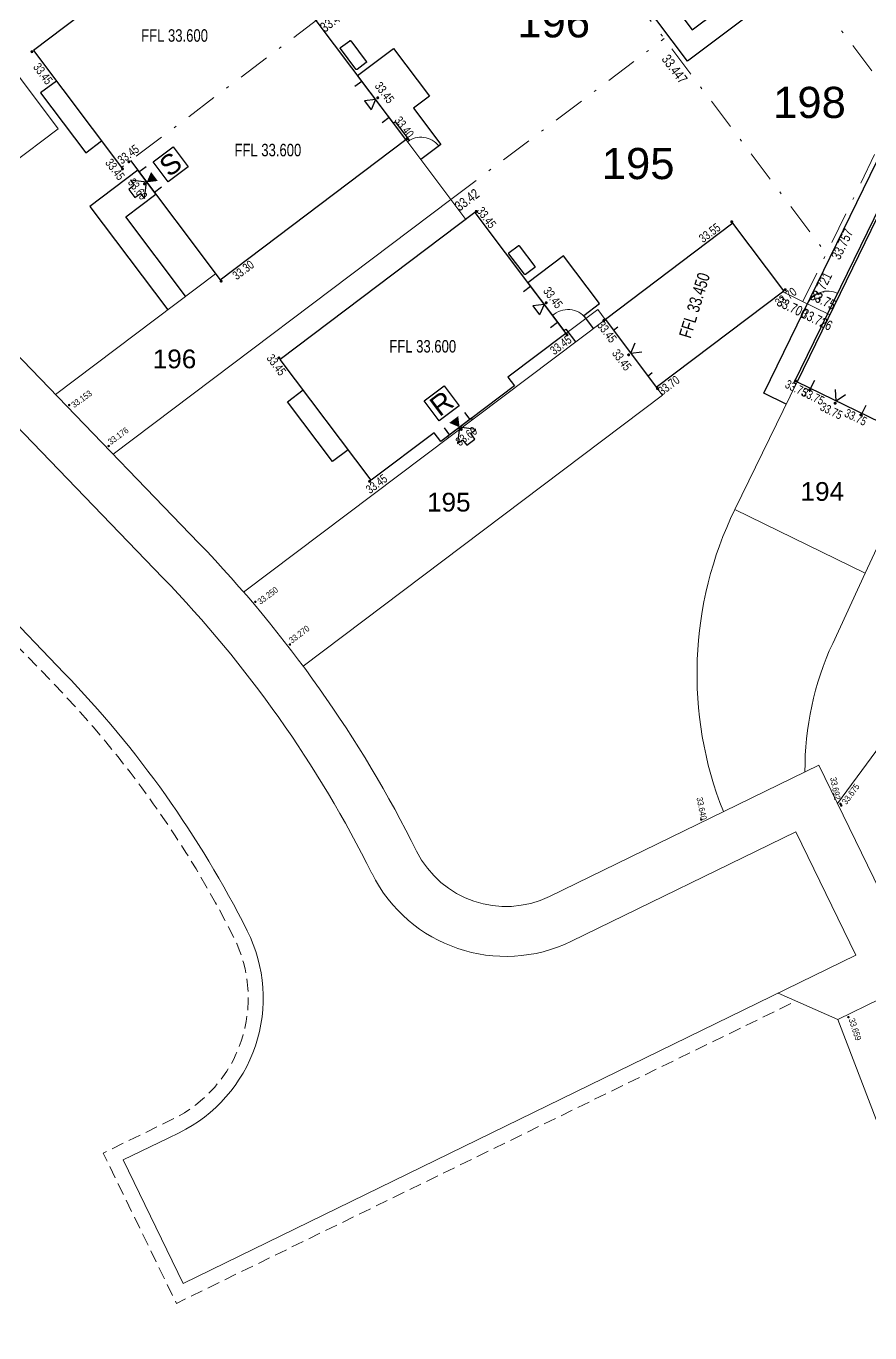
# Model space of a CAD drawing. Header units: metres. Extents: x 337936 to 338610, y 373199 to 374026.
# Drawn here: x 338283.8 to 338317.6, y 373411.9 to 373464.3 of the extents above; entities that cross this region are included whole.
import ezdxf

# ---------------------------------------------------------------- set-up
doc = ezdxf.new("R2010")
doc.units = ezdxf.units.M
doc.linetypes.add('DASHDOT', pattern=[25.4, 12.7, -6.35, 0, -6.35])
doc.linetypes.add('DASHED', pattern=[0.75, 0.5, -0.25])
for name, color, linetype in [('A-WH_HT-Access-Main', 252, 'Continuous'), ('A-WH_HT-Services-ASHP', 252, 'Continuous'), ('A-WH_HT-Wall-Party Wall Line', 252, 'Continuous'), ('A-WH_HT-Wall-Structure', 252, 'Continuous'), ('DGL-Paths', 252, 'Continuous'), ('EXTERNAL_WORKS_BACK_OF_FOOTWAY_LEVELS', 7, 'Continuous'), ('HOUSE_EXTERNAL_LEVELS', 7, 'Continuous'), ('HOUSE_SLAB_LEVEL', 7, 'Continuous'), ('PLOT_BOUNDARY_ANNOTATION', 7, 'Continuous')]:
    doc.layers.add(name, color=color, linetype=linetype)
doc.layers.add('A-WH_HT-Wall-Door Openings', color=252, linetype='Continuous', plot=False)
for name, color, linetype, lineweight in [('DGL_BT Gates', 252, 'Continuous', 9), ('DGL_BT Rear Fencing', 252, 'DASHDOT', 9), ('DGL_BT-Screen Fence', 252, 'FENCELINE2', 9), ('DGL_DRIVE', 252, 'Continuous', 9), ('DGL_Footpath', 252, 'Continuous', 9), ('DGL_Plot Parking', 252, 'Continuous', 9), ('DGL_PlotNo', 252, 'Continuous', 9), ('DGL_ROAD_KERBLINE', 252, 'Continuous', 9), ('DGL_VERGE', 252, 'DASHED', 9)]:
    doc.layers.add(name, color=color, linetype=linetype, lineweight=lineweight)
doc.layers.add('HOUSE_DOORS', color=3, linetype='Continuous', true_color=0x00ff00)
doc.styles.add('AnnotativeArial', font='arial.ttf', dxfattribs={"height": 2})
doc.styles.add('ESTROAD', font='arial.ttf', dxfattribs={"width": 0.75})
doc.styles.get("Standard").update_dxf_attribs({"font": 'arial.ttf'})
doc.linetypes.add('FENCELINE2', pattern='A,6.35,-2.54,[132,ltypeshp.shx,S=2.54,R=0,X=-2.54,Y=0],-2.54,25.4', length=36.83)

msp = doc.modelspace()

# ---------------------------------------------------------------- hatches: boundary and pattern name
at = {"layer": 'EXTERNAL_WORKS_BACK_OF_FOOTWAY_LEVELS'}
h = msp.add_hatch(color=256, dxfattribs=at)
edge = h.paths.add_edge_path(flags=17)
edge.add_ellipse((338285.473, 373449.098), major_axis=(0.0354, 0.0354), ratio=1, start_angle=45, end_angle=225, ccw=False)
edge.add_ellipse((338285.473, 373449.098), major_axis=(0.0354, 0.0354), ratio=1, start_angle=225, end_angle=405, ccw=False)
h = msp.add_hatch(color=256, dxfattribs=at)
edge = h.paths.add_edge_path(flags=17)
edge.add_ellipse((338287.059, 373447.456), major_axis=(0.0354, 0.0354), ratio=1, start_angle=45, end_angle=225, ccw=False)
edge.add_ellipse((338287.059, 373447.456), major_axis=(0.0354, 0.0354), ratio=1, start_angle=225, end_angle=405, ccw=False)
h = msp.add_hatch(color=256, dxfattribs=at)
edge = h.paths.add_edge_path(flags=17)
edge.add_ellipse((338292.939, 373441.212), major_axis=(0.0354, 0.0354), ratio=1, start_angle=45, end_angle=225, ccw=False)
edge.add_ellipse((338292.939, 373441.212), major_axis=(0.0354, 0.0354), ratio=1, start_angle=225, end_angle=405, ccw=False)
h = msp.add_hatch(color=256, dxfattribs=at)
edge = h.paths.add_edge_path(flags=17)
edge.add_ellipse((338294.324, 373439.501), major_axis=(0.0354, 0.0354), ratio=1, start_angle=45, end_angle=225, ccw=False)
edge.add_ellipse((338294.324, 373439.501), major_axis=(0.0354, 0.0354), ratio=1, start_angle=225, end_angle=405, ccw=False)
h = msp.add_hatch(color=256, dxfattribs=at)
edge = h.paths.add_edge_path(flags=17)
edge.add_ellipse((338316.394, 373433.117), major_axis=(0.0354, 0.0354), ratio=1, start_angle=45, end_angle=225, ccw=False)
edge.add_ellipse((338316.394, 373433.117), major_axis=(0.0354, 0.0354), ratio=1, start_angle=225, end_angle=405, ccw=False)
h = msp.add_hatch(color=256, dxfattribs=at)
edge = h.paths.add_edge_path(flags=17)
edge.add_ellipse((338316.429, 373433.046), major_axis=(0.0354, 0.0354), ratio=1, start_angle=45, end_angle=225, ccw=False)
edge.add_ellipse((338316.429, 373433.046), major_axis=(0.0354, 0.0354), ratio=1, start_angle=225, end_angle=405, ccw=False)
h = msp.add_hatch(color=256, dxfattribs=at)
edge = h.paths.add_edge_path(flags=17)
edge.add_ellipse((338310.817, 373432.484), major_axis=(0.0354, 0.0354), ratio=1, start_angle=45, end_angle=225, ccw=False)
edge.add_ellipse((338310.817, 373432.484), major_axis=(0.0354, 0.0354), ratio=1, start_angle=225, end_angle=405, ccw=False)
h = msp.add_hatch(color=256, dxfattribs=at)
edge = h.paths.add_edge_path(flags=17)
edge.add_ellipse((338316.714, 373424.568), major_axis=(0.0354, 0.0354), ratio=1, start_angle=45, end_angle=225, ccw=False)
edge.add_ellipse((338316.714, 373424.568), major_axis=(0.0354, 0.0354), ratio=1, start_angle=225, end_angle=405, ccw=False)
at = {"layer": 'HOUSE_DOORS'}
for points in [[(338288.583, 373458.025), (338288.759, 373458.439), (338289.029, 373458.08)], [(338301.127, 373448.208), (338300.713, 373448.384), (338301.073, 373448.655)]]:
    msp.add_hatch(color=256, dxfattribs=at).paths.add_polyline_path(points, flags=17)
at = {"layer": 'HOUSE_EXTERNAL_LEVELS'}
h = msp.add_hatch(color=256, dxfattribs=at)
edge = h.paths.add_edge_path(flags=17)
edge.add_ellipse((338283.982, 373463.26), major_axis=(-0.0448, 0.0448), ratio=1, start_angle=-98, end_angle=82, ccw=False)
edge.add_ellipse((338283.982, 373463.26), major_axis=(-0.0448, 0.0448), ratio=1, start_angle=82, end_angle=262, ccw=False)
h = msp.add_hatch(color=256, dxfattribs=at)
edge = h.paths.add_edge_path(flags=17)
edge.add_ellipse((338297.845, 373461.412), major_axis=(0.0448, 0.0448), ratio=1, start_angle=82, end_angle=262, ccw=False)
edge.add_ellipse((338297.845, 373461.412), major_axis=(0.0448, 0.0448), ratio=1, start_angle=262, end_angle=442, ccw=False)
h = msp.add_hatch(color=256, dxfattribs=at)
edge = h.paths.add_edge_path(flags=17)
edge.add_ellipse((338299.032, 373459.779), major_axis=(-0.0448, 0.0448), ratio=1, start_angle=82, end_angle=262, ccw=False)
edge.add_ellipse((338299.032, 373459.779), major_axis=(-0.0448, 0.0448), ratio=1, start_angle=-98, end_angle=82, ccw=False)
h = msp.add_hatch(color=256, dxfattribs=at)
edge = h.paths.add_edge_path(flags=17)
edge.add_ellipse((338287.87, 373458.849), major_axis=(0.0448, 0.0448), ratio=1, start_angle=262, end_angle=442, ccw=False)
edge.add_ellipse((338287.87, 373458.849), major_axis=(0.0448, 0.0448), ratio=1, start_angle=82, end_angle=262, ccw=False)
h = msp.add_hatch(color=256, dxfattribs=at)
edge = h.paths.add_edge_path(flags=17)
edge.add_ellipse((338287.613, 373458.563), major_axis=(-0.0448, 0.0448), ratio=1, start_angle=-98, end_angle=82, ccw=False)
edge.add_ellipse((338287.613, 373458.563), major_axis=(-0.0448, 0.0448), ratio=1, start_angle=82, end_angle=262, ccw=False)
h = msp.add_hatch(color=256, dxfattribs=at)
edge = h.paths.add_edge_path(flags=17)
edge.add_ellipse((338288.496, 373457.96), major_axis=(0.0448, 0.0448), ratio=1, start_angle=262, end_angle=442, ccw=False)
edge.add_ellipse((338288.496, 373457.96), major_axis=(0.0448, 0.0448), ratio=1, start_angle=82, end_angle=262, ccw=False)
h = msp.add_hatch(color=256, dxfattribs=at)
edge = h.paths.add_edge_path(flags=17)
edge.add_ellipse((338301.797, 373456.858), major_axis=(-0.0448, 0.0448), ratio=1, start_angle=-98, end_angle=82, ccw=False)
edge.add_ellipse((338301.797, 373456.858), major_axis=(-0.0448, 0.0448), ratio=1, start_angle=82, end_angle=262, ccw=False)
h = msp.add_hatch(color=256, dxfattribs=at)
edge = h.paths.add_edge_path(flags=17)
edge.add_ellipse((338312.038, 373456.444), major_axis=(0.0448, 0.0448), ratio=1, start_angle=262, end_angle=442, ccw=False)
edge.add_ellipse((338312.038, 373456.444), major_axis=(0.0448, 0.0448), ratio=1, start_angle=82, end_angle=262, ccw=False)
h = msp.add_hatch(color=256, dxfattribs=at)
edge = h.paths.add_edge_path(flags=17)
edge.add_ellipse((338291.568, 373454.063), major_axis=(0.0448, 0.0448), ratio=1, start_angle=82, end_angle=262, ccw=False)
edge.add_ellipse((338291.568, 373454.063), major_axis=(0.0448, 0.0448), ratio=1, start_angle=262, end_angle=442, ccw=False)
h = msp.add_hatch(color=256, dxfattribs=at)
edge = h.paths.add_edge_path(flags=17)
edge.add_ellipse((338314.184, 373453.718), major_axis=(0.0448, 0.0448), ratio=1, start_angle=82, end_angle=262, ccw=False)
edge.add_ellipse((338314.184, 373453.718), major_axis=(0.0448, 0.0448), ratio=1, start_angle=262, end_angle=442, ccw=False)
h = msp.add_hatch(color=256, dxfattribs=at)
edge = h.paths.add_edge_path(flags=17)
edge.add_ellipse((338304.6, 373453.197), major_axis=(0.0448, 0.0448), ratio=1, start_angle=82, end_angle=262, ccw=False)
edge.add_ellipse((338304.6, 373453.197), major_axis=(0.0448, 0.0448), ratio=1, start_angle=262, end_angle=442, ccw=False)
h = msp.add_hatch(color=256, dxfattribs=at)
edge = h.paths.add_edge_path(flags=17)
edge.add_ellipse((338306.911, 373452.488), major_axis=(-0.0448, 0.0448), ratio=1, start_angle=-98, end_angle=82, ccw=False)
edge.add_ellipse((338306.911, 373452.488), major_axis=(-0.0448, 0.0448), ratio=1, start_angle=82, end_angle=262, ccw=False)
h = msp.add_hatch(color=256, dxfattribs=at)
edge = h.paths.add_edge_path(flags=17)
edge.add_ellipse((338305.433, 373451.911), major_axis=(0.0448, 0.0448), ratio=1, start_angle=261.9882, end_angle=441.9882, ccw=False)
edge.add_ellipse((338305.433, 373451.911), major_axis=(0.0448, 0.0448), ratio=1, start_angle=81.9882, end_angle=261.9882, ccw=False)
h = msp.add_hatch(color=256, dxfattribs=at)
edge = h.paths.add_edge_path(flags=17)
edge.add_ellipse((338293.885, 373450.988), major_axis=(-0.0448, 0.0448), ratio=1, start_angle=82, end_angle=262, ccw=False)
edge.add_ellipse((338293.885, 373450.988), major_axis=(-0.0448, 0.0448), ratio=1, start_angle=-98, end_angle=82, ccw=False)
h = msp.add_hatch(color=256, dxfattribs=at)
edge = h.paths.add_edge_path(flags=17)
edge.add_ellipse((338307.904, 373451.111), major_axis=(0.0448, 0.0448), ratio=1, start_angle=262, end_angle=442, ccw=False)
edge.add_ellipse((338307.904, 373451.111), major_axis=(0.0448, 0.0448), ratio=1, start_angle=82, end_angle=262, ccw=False)
h = msp.add_hatch(color=256, dxfattribs=at)
edge = h.paths.add_edge_path(flags=17)
edge.add_ellipse((338309.056, 373449.762), major_axis=(0.0448, 0.0448), ratio=1, start_angle=82, end_angle=262, ccw=False)
edge.add_ellipse((338309.056, 373449.762), major_axis=(0.0448, 0.0448), ratio=1, start_angle=262, end_angle=442, ccw=False)
h = msp.add_hatch(color=256, dxfattribs=at)
edge = h.paths.add_edge_path(flags=17)
edge.add_ellipse((338314.595, 373450.064), major_axis=(-0.0448, 0.0448), ratio=1, start_angle=109, end_angle=289, ccw=False)
edge.add_ellipse((338314.595, 373450.064), major_axis=(-0.0448, 0.0448), ratio=1, start_angle=-71, end_angle=109, ccw=False)
h = msp.add_hatch(color=256, dxfattribs=at)
edge = h.paths.add_edge_path(flags=17)
edge.add_ellipse((338315.167, 373449.703), major_axis=(-0.0448, 0.0448), ratio=1, start_angle=109, end_angle=289, ccw=False)
edge.add_ellipse((338315.167, 373449.703), major_axis=(-0.0448, 0.0448), ratio=1, start_angle=-71, end_angle=109, ccw=False)
h = msp.add_hatch(color=256, dxfattribs=at)
edge = h.paths.add_edge_path(flags=17)
edge.add_ellipse((338316.181, 373449.17), major_axis=(0.0448, 0.0448), ratio=1, start_angle=-71, end_angle=109, ccw=False)
edge.add_ellipse((338316.181, 373449.17), major_axis=(0.0448, 0.0448), ratio=1, start_angle=109, end_angle=289, ccw=False)
h = msp.add_hatch(color=256, dxfattribs=at)
edge = h.paths.add_edge_path(flags=17)
edge.add_ellipse((338317.225, 373448.699), major_axis=(-0.0448, 0.0448), ratio=1, start_angle=109, end_angle=289, ccw=False)
edge.add_ellipse((338317.225, 373448.699), major_axis=(-0.0448, 0.0448), ratio=1, start_angle=-71, end_angle=109, ccw=False)
h = msp.add_hatch(color=256, dxfattribs=at)
edge = h.paths.add_edge_path(flags=17)
edge.add_ellipse((338301.193, 373448.122), major_axis=(-0.0448, 0.0448), ratio=1, start_angle=-98, end_angle=82, ccw=False)
edge.add_ellipse((338301.193, 373448.122), major_axis=(-0.0448, 0.0448), ratio=1, start_angle=82, end_angle=262, ccw=False)
h = msp.add_hatch(color=256, dxfattribs=at)
edge = h.paths.add_edge_path(flags=17)
edge.add_ellipse((338297.521, 373446.041), major_axis=(0.0448, 0.0448), ratio=1, start_angle=262, end_angle=442, ccw=False)
edge.add_ellipse((338297.521, 373446.041), major_axis=(0.0448, 0.0448), ratio=1, start_angle=82, end_angle=262, ccw=False)

# ---------------------------------------------------------------- linework, layer by layer
at = {"layer": 'A-WH_HT-Access-Main'}
for points in [[(338288.582, 373458.026), (338287.931, 373458.117), (338288.088, 373457.909), (338287.864, 373457.741), (338288.11, 373457.414), (338288.334, 373457.582), (338288.491, 373457.374), (338288.582, 373458.026)], [(338301.13, 373448.206), (338301.038, 373447.555), (338301.246, 373447.711), (338301.415, 373447.488), (338301.742, 373447.734), (338301.573, 373447.958), (338301.781, 373448.114), (338301.13, 373448.206)]]:
    msp.add_lwpolyline(points, dxfattribs=at)
at = {"layer": 'A-WH_HT-Services-ASHP'}
msp.add_lwpolyline([(338297.016, 373462.548, -0.414214), (338296.974, 373462.554), (338296.351, 373463.381, -0.414214), (338296.357, 373463.423), (338296.723, 373463.698, -0.414214), (338296.765, 373463.693), (338297.388, 373462.866, -0.414214), (338297.382, 373462.824)], format="xyb", close=True, dxfattribs=at)
at = {"layer": 'A-WH_HT-Services-ASHP', "elevation": 0}
msp.add_lwpolyline([(338303.772, 373454.332, -0.414214), (338303.73, 373454.338), (338303.107, 373455.164, -0.414214), (338303.113, 373455.206), (338303.479, 373455.482, -0.414214), (338303.521, 373455.476), (338304.143, 373454.65, -0.414214), (338304.138, 373454.608)], format="xyb", close=True, dxfattribs=at)
at = {"layer": 'A-WH_HT-Wall-Door Openings', "linetype": 'ByBlock'}
for p, q in [((338297.213, 373462.071), (338296.932, 373461.859)), ((338298.303, 373460.625), (338298.021, 373460.413)), ((338288.556, 373458.646), (338288.275, 373458.434)), ((338289.171, 373457.83), (338288.89, 373457.617)), ((338303.969, 373453.854), (338303.687, 373453.642)), ((338305.058, 373452.409), (338304.777, 373452.197)), ((338315.353, 373450.085), (338315.199, 373449.769)), ((338301.326, 373448.795), (338301.538, 373448.514)), ((338317.412, 373449.082), (338317.257, 373448.765)), ((338300.509, 373448.18), (338300.721, 373447.898))]:
    msp.add_line(p, q, dxfattribs=at)
at = {"layer": 'A-WH_HT-Wall-Party Wall Line', "linetype": 'DASHDOT', "lineweight": 15, "ltscale": 0.1}
for points in [[(338295.498, 373464.597), (338287.449, 373458.532)], [(338295.498, 373464.597), (338287.809, 373458.803)]]:
    msp.add_lwpolyline(points, dxfattribs=at)
at = {"layer": 'A-WH_HT-Wall-Structure', "lineweight": -3}
for p, q in [((338284.962, 373462.081), (338284.333, 373461.607)), ((338284.333, 373461.607), (338286.14, 373459.209)), ((338286.14, 373459.209), (338286.769, 373459.683)), ((338294.224, 373449.23), (338294.853, 373449.704)), ((338296.031, 373446.832), (338294.224, 373449.23)), ((338296.66, 373447.306), (338296.031, 373446.832))]:
    msp.add_line(p, q, dxfattribs=at)
at = {"layer": 'A-WH_HT-Wall-Structure', "linetype": 'ByBlock'}
msp.add_line((338301.741, 373456.811), (338293.932, 373450.927), dxfattribs=at)
at = {"layer": 'A-WH_HT-Wall-Structure'}
for p, q in [((338307.474, 373452.219), (338307.303, 373452.09)), ((338308.852, 373450.39), (338308.681, 373450.261))]:
    msp.add_line(p, q, dxfattribs=at)
at = {"layer": 'A-WH_HT-Wall-Structure', "lineweight": -3}
for points in [[(338295.378, 373464.507), (338291.85, 373469.189), (338289.521, 373467.434), (338289.256, 373467.785), (338286.299, 373465.557), (338286.564, 373465.206), (338284.041, 373463.304), (338287.569, 373458.622)], [(338287.928, 373458.893), (338291.524, 373454.121), (338298.974, 373459.735), (338295.378, 373464.507)], [(338301.741, 373456.811), (338305.391, 373451.968), (338303.062, 373450.213), (338303.327, 373449.862), (338300.37, 373447.633), (338300.105, 373447.985), (338297.582, 373446.083), (338293.932, 373450.927)]]:
    msp.add_lwpolyline(points, dxfattribs=at)
msp.add_lwpolyline([(338319.717, 373447.565), (338323.045, 373445.942), (338327.232, 373454.528), (338318.849, 373458.617), (338314.661, 373450.031), (338317.989, 373448.408), (338318.284, 373449.015), (338320.013, 373448.172)], close=True, dxfattribs=at)
at = {"layer": 'A-WH_HT-Wall-Structure'}
msp.add_lwpolyline([(338314.126, 373453.673), (338312.083, 373456.384), (338306.97, 373452.531), (338309.013, 373449.82)], close=True, dxfattribs=at)
at = {"layer": 'DGL-Paths'}
for points in [[(338307.131, 373475.946), (338307.853, 373474.987), (338306.895, 373474.265), (338306.172, 373475.224), (338303.568, 373473.261), (338310.445, 373464.135), (338312.293, 373465.527), (338311.751, 373466.246), (338313.668, 373467.69), (338314.751, 373466.253), (338310.268, 373462.875), (338302.308, 373473.438), (338303.297, 373474.184)], [(338299.034, 373459.655), (338299.115, 373459.716), (338298.562, 373460.45), (338298.482, 373460.39), (338297.037, 373462.306), (338298.475, 373463.39), (338299.919, 373461.473), (338299.28, 373460.992), (338300.375, 373459.539), (338299.575, 373458.936)], [(338314.223, 373449.133), (338313.324, 373449.571), (338318.388, 373459.954), (338321.372, 373458.499), (338321.723, 373459.218), (338324.419, 373457.903), (338323.63, 373456.285), (338320.934, 373457.6), (338320.978, 373457.69), (338318.802, 373458.751), (338314.527, 373449.985), (338314.617, 373449.942)], [(338290.146, 373453.458), (338287.747, 373456.642), (338288.945, 373457.547), (338288.223, 373458.505), (338286.305, 373457.06), (338289.427, 373452.917)], [(338306.49, 373452.17), (338306.102, 373452.685), (338306.741, 373453.167), (338305.297, 373455.083), (338303.859, 373454), (338305.303, 373452.083), (338305.383, 373452.144), (338305.771, 373451.628)], [(338301.645, 373448.519), (338301.609, 373448.567), (338300.651, 373447.845), (338300.687, 373447.796)]]:
    msp.add_lwpolyline(points, dxfattribs=at)
at = {"layer": 'DGL_BT Gates'}
for centre, start, end in [((338299.575, 373458.936), 37, 127), ((338315.882, 373452.764), 64, 154), ((338305.47, 373452.028), 37.0048, 133.3794)]:
    msp.add_arc(centre, 0.9, start, end, dxfattribs=at)
at = {"layer": 'DGL_BT Rear Fencing', "ltscale": 0.1}
msp.add_line((338300.779, 373457.339), (338309.332, 373463.784), dxfattribs=at)
at = {"layer": 'DGL_BT Rear Fencing', "ltscale": 0.1, "flags": 128}
msp.add_lwpolyline([(338304.871, 373469.704), (338315.829, 373455.163)], dxfattribs=at)
at = {"layer": 'DGL_BT Rear Fencing', "ltscale": 0.1}
for points in [[(338313.708, 373467.721), (338318.713, 373461.078)], [(338314.894, 373453.246), (338318.713, 373461.078)]]:
    msp.add_lwpolyline(points, dxfattribs=at)
at = {"layer": 'DGL_BT-Screen Fence', "ltscale": 0.03}
for points in [[(338298.974, 373459.735), (338301.381, 373456.54)], [(338314.084, 373453.641), (338315.972, 373452.72)], [(338305.391, 373451.968), (338306.669, 373452.931), (338306.969, 373452.532)]]:
    msp.add_lwpolyline(points, dxfattribs=at)
at = {"layer": 'DGL_DRIVE'}
for p, q in [((338287.233, 373447.131), (338300.779, 373457.339)), ((338284.924, 373449.523), (338291.344, 373454.361)), ((338292.471, 373441.605), (338306.97, 373452.531)), ((338314.661, 373450.032), (338312.162, 373444.908)), ((338319.784, 373447.533), (338317.388, 373442.36))]:
    msp.add_line(p, q, dxfattribs=at)
at = {"layer": 'DGL_DRIVE', "flags": 128}
msp.add_lwpolyline([(338282.029, 373464.167), (338285.038, 373460.174), (338281.204, 373457.285), (338278.3, 373461.139)], dxfattribs=at)
at = {"layer": 'DGL_DRIVE'}
msp.add_lwpolyline([(338294.85, 373438.64), (338309.257, 373449.496), (338309.013, 373449.82)], dxfattribs=at)
at = {"layer": 'DGL_DRIVE', "flags": 128}
for points in [[(338311.701, 373432.803, -0.210876), (338312.162, 373444.908), (338317.388, 373442.36), (338316.085, 373439.546, 0.111038), (338314.974, 373434.4)], [(338319.524, 373426.472), (338323.908, 373425.46, 0.080848), (338327.755, 373425.208, -0.138267), (338335.766, 373423.758), (338352.029, 373415.826), (338354.096, 373415.503), (338360.837, 373412.215), (338358.733, 373407.901), (338358.383, 373408.071, 0.414214), (338354.372, 373406.69), (338352.303, 373402.449), (338345.835, 373405.604), (338347.458, 373408.932, 0.414214), (338345.616, 373414.281), (338334.751, 373419.581, 0.208), (338324.393, 373420.033), (338318.813, 373417.891), (338316.288, 373424.471)]]:
    msp.add_lwpolyline(points, format="xyb", dxfattribs=at)
at = {"layer": 'DGL_DRIVE'}
msp.add_lwpolyline([(338316.278, 373433.127), (338323.771, 373443.291), (338331.228, 373439.654), (338333.8, 373441.128), (338341.799, 373437.226), (338338.95, 373431.384), (338328.162, 373436.646, 0.361989), (338323.189, 373435.424), (338318.355, 373428.868)], format="xyb", dxfattribs=at)
at = {"layer": 'DGL_Footpath', "flags": 128}
msp.add_lwpolyline([(338316.288, 373424.471), (338319.69, 373426.13), (338315.526, 373434.669), (338304.738, 373429.408, -0.411588), (338299.406, 373431.217, 0.076445), (338290.675, 373443.567), (338278.66, 373456.009)], format="xyb", dxfattribs=at)
msp.add_lwpolyline([(338313.902, 373425.533), (338316.288, 373424.471)], dxfattribs=at)
at = {"layer": 'DGL_ROAD_KERBLINE'}
for p, q in [((338289.236, 373442.178), (338277.221, 373454.62)), ((338270.565, 373453.595), (338285.28, 373438.357)), ((338314.605, 373431.995), (338305.615, 373427.61)), ((338317.016, 373427.051), (338314.605, 373431.995)), ((338290.052, 373413.9), (338317.016, 373427.051)), ((338289.885, 373419.938), (338289.439, 373419.72)), ((338289.439, 373419.72), (338287.641, 373418.844)), ((338287.641, 373418.844), (338290.052, 373413.9))]:
    msp.add_line(p, q, dxfattribs=at)
for centre, radius, start, end in [((338254.888, 373409.008), 47.75, 26.5142, 44), ((338254.888, 373409.008), 42.25, 26.7624, 44), ((338302.985, 373433.003), 6, 206.5142, 296), ((338287.255, 373425.331), 6, 296, 26.7624)]:
    msp.add_arc(centre, radius, start, end, dxfattribs=at)
at = {"layer": 'DGL_VERGE', "flags": 128}
msp.add_lwpolyline([(338190.038, 373460.265), (338191.336, 373461.706, -0.177245), (338204.488, 373468.669, 0.150361), (338230.282, 373480.641), (338236.614, 373486.343, -0.440011), (338244.54, 373485.58), (338260.135, 373464.885, 0.030553), (338270.134, 373453.178), (338284.849, 373437.94, -0.075355), (338292.077, 373427.762, -0.418116), (338289.622, 373420.477), (338289.176, 373420.26), (338286.839, 373419.12), (338289.776, 373413.098), (338314.618, 373425.214)], format="xyb", dxfattribs=at)
at = {"layer": 'HOUSE_DOORS'}
for p, q in [((338297.759, 373461.347), (338297.312, 373461.292)), ((338297.759, 373461.347), (338297.583, 373460.933)), ((338297.312, 373461.292), (338297.583, 373460.933)), ((338304.513, 373453.131), (338304.067, 373453.077)), ((338304.067, 373453.077), (338304.337, 373452.717)), ((338304.513, 373453.131), (338304.337, 373452.717)), ((338307.991, 373451.177), (338308.167, 373451.591)), ((338307.991, 373451.177), (338308.437, 373451.231)), ((338316.228, 373449.267), (338316.197, 373449.716)), ((338316.228, 373449.267), (338316.601, 373449.519))]:
    msp.add_line(p, q, dxfattribs=at)
at = {"layer": 'HOUSE_EXTERNAL_LEVELS', "color": 0, "flags": 128}
for points in [[(338288.841, 373458.845), (338289.64, 373459.447), (338290.241, 373458.649), (338289.443, 373458.047), (338288.841, 373458.845)], [(338299.705, 373449.265), (338300.504, 373449.867), (338301.105, 373449.068), (338300.307, 373448.466), (338299.705, 373449.265)]]:
    msp.add_lwpolyline(points, dxfattribs=at)

# ---------------------------------------------------------------- texts
at = {"layer": 'DGL_Plot Parking', "char_height": 0.75, "attachment_point": 5, "style": 'AnnotativeArial'}
for s, insert in [('196', (338289.699, 373450.942)), ('194', (338315.668, 373445.63)), ('195', (338300.695, 373445.201, -58.499))]:
    msp.add_mtext(s, dxfattribs=dict(at, insert=insert))
at = {"layer": 'DGL_PlotNo', "char_height": 1.25, "width": 2.66537, "attachment_point": 5, "style": 'AnnotativeArial'}
for s, insert in [('196', (338304.9, 373464.448)), ('198', (338315.155, 373461.218)), ('195', (338308.285, 373458.769))]:
    msp.add_mtext(s, dxfattribs=dict(at, insert=insert))
at = {"layer": 'EXTERNAL_WORKS_BACK_OF_FOOTWAY_LEVELS', "linetype": 'Continuous', "style": 'ESTROAD', "width": 0.75}
for s, rotation, p in [('33.153', 36.1039, (338285.677, 373448.971)), ('33.176', 36.1039, (338287.145, 373447.49)), ('33.250', 37, (338293.145, 373441.087)), ('33.270', 37, (338294.409, 373439.536)), ('33.692', 281.1194, (338315.982, 373434.158)), ('33.675', 53.5987, (338316.634, 373433.066)), ('33.640', 281.1194, (338310.623, 373433.355)), ('33.659', 288.2696, (338316.721, 373424.475))]:
    msp.add_text(s, height=0.25, rotation=rotation, dxfattribs=at).set_placement(p)
at = {"layer": 'HOUSE_DOORS', "color": 100, "linetype": 'Continuous', "style": 'ESTROAD', "width": 0.75}
for s, rotation, p in [('33.45', 307, (338297.704, 373461.881)), ('33.60', 307, (338287.81, 373458.016)), ('33.45', 307, (338304.458, 373453.665)), ('33.45', 307, (338307.217, 373451.169)), ('33.75', 334, (338315.543, 373448.909)), ('33.60', 37, (338301.136, 373447.435))]:
    msp.add_text(s, height=0.35, rotation=rotation, dxfattribs=at).set_placement(p)
at = {"layer": 'HOUSE_EXTERNAL_LEVELS', "color": 0, "linetype": 'Continuous', "style": 'ESTROAD', "width": 0.75}
for s, rotation, p in [('33.45', 307, (338284.013, 373462.638)), ('33.40', 307, (338298.494, 373460.5)), ('33.45', 37, (338287.584, 373458.731)), ('33.45', 307, (338286.903, 373458.804)), ('33.45', 307, (338301.791, 373456.873)), ('33.55', 37, (338310.891, 373455.585)), ('33.30', 37, (338292.19, 373454.094)), ('33.70', 37, (338313.944, 373453.008)), ('33.45', 307, (338306.622, 373452.29)), ('33.45', 36.9882, (338304.922, 373451.089)), ('33.45', 307, (338293.368, 373450.972)), ('33.70', 37, (338309.254, 373449.474)), ('33.75', 334, (338314.141, 373449.815)), ('33.75', 334, (338314.813, 373449.487)), ('33.75', 334, (338316.52, 373448.655)), ('33.45', 37, (338297.536, 373445.524))]:
    msp.add_text(s, height=0.35, rotation=rotation, dxfattribs=at).set_placement(p)
at = {"layer": 'HOUSE_EXTERNAL_LEVELS', "color": 0, "char_height": 0.8, "width": 0.8, "attachment_point": 5, "rotation": 37, "line_spacing_factor": 0.888}
for s, insert in [('\\W1.00;S', (338289.541, 373458.747)), ('\\W1.00;R', (338300.405, 373449.166))]:
    msp.add_mtext(s, dxfattribs=dict(at, insert=insert))
at = {"layer": 'HOUSE_SLAB_LEVEL', "color": 1, "linetype": 'Continuous', "true_color": 0xff0000, "style": 'ESTROAD', "width": 0.75}
for p in [(338288.361, 373463.659), (338292.102, 373459.067), (338298.31, 373451.203)]:
    msp.add_text('FFL 33.600', height=0.5, dxfattribs=at).set_placement(p)
msp.add_text('FFL 33.450', height=0.5, rotation=73, dxfattribs=at).set_placement((338310.389, 373451.741))
at = {"layer": 'PLOT_BOUNDARY_ANNOTATION', "linetype": 'Continuous', "style": 'ESTROAD', "width": 0.75}
for s, rotation, p in [('33.45', 37, (338295.726, 373464.016)), ('33.447', 307, (338309.202, 373462.957)), ('33.42', 37, (338301.127, 373456.848)), ('33.757', 64, (338316.362, 373454.883)), ('33.721', 64, (338315.514, 373453.146)), ('33.75', 334, (338315.135, 373453.358)), ('33.700', 334, (338313.804, 373453.108)), ('33.726', 334, (338314.794, 373452.625))]:
    msp.add_text(s, height=0.4, rotation=rotation, dxfattribs=at).set_placement(p)

doc.saveas('drawing.dxf')
